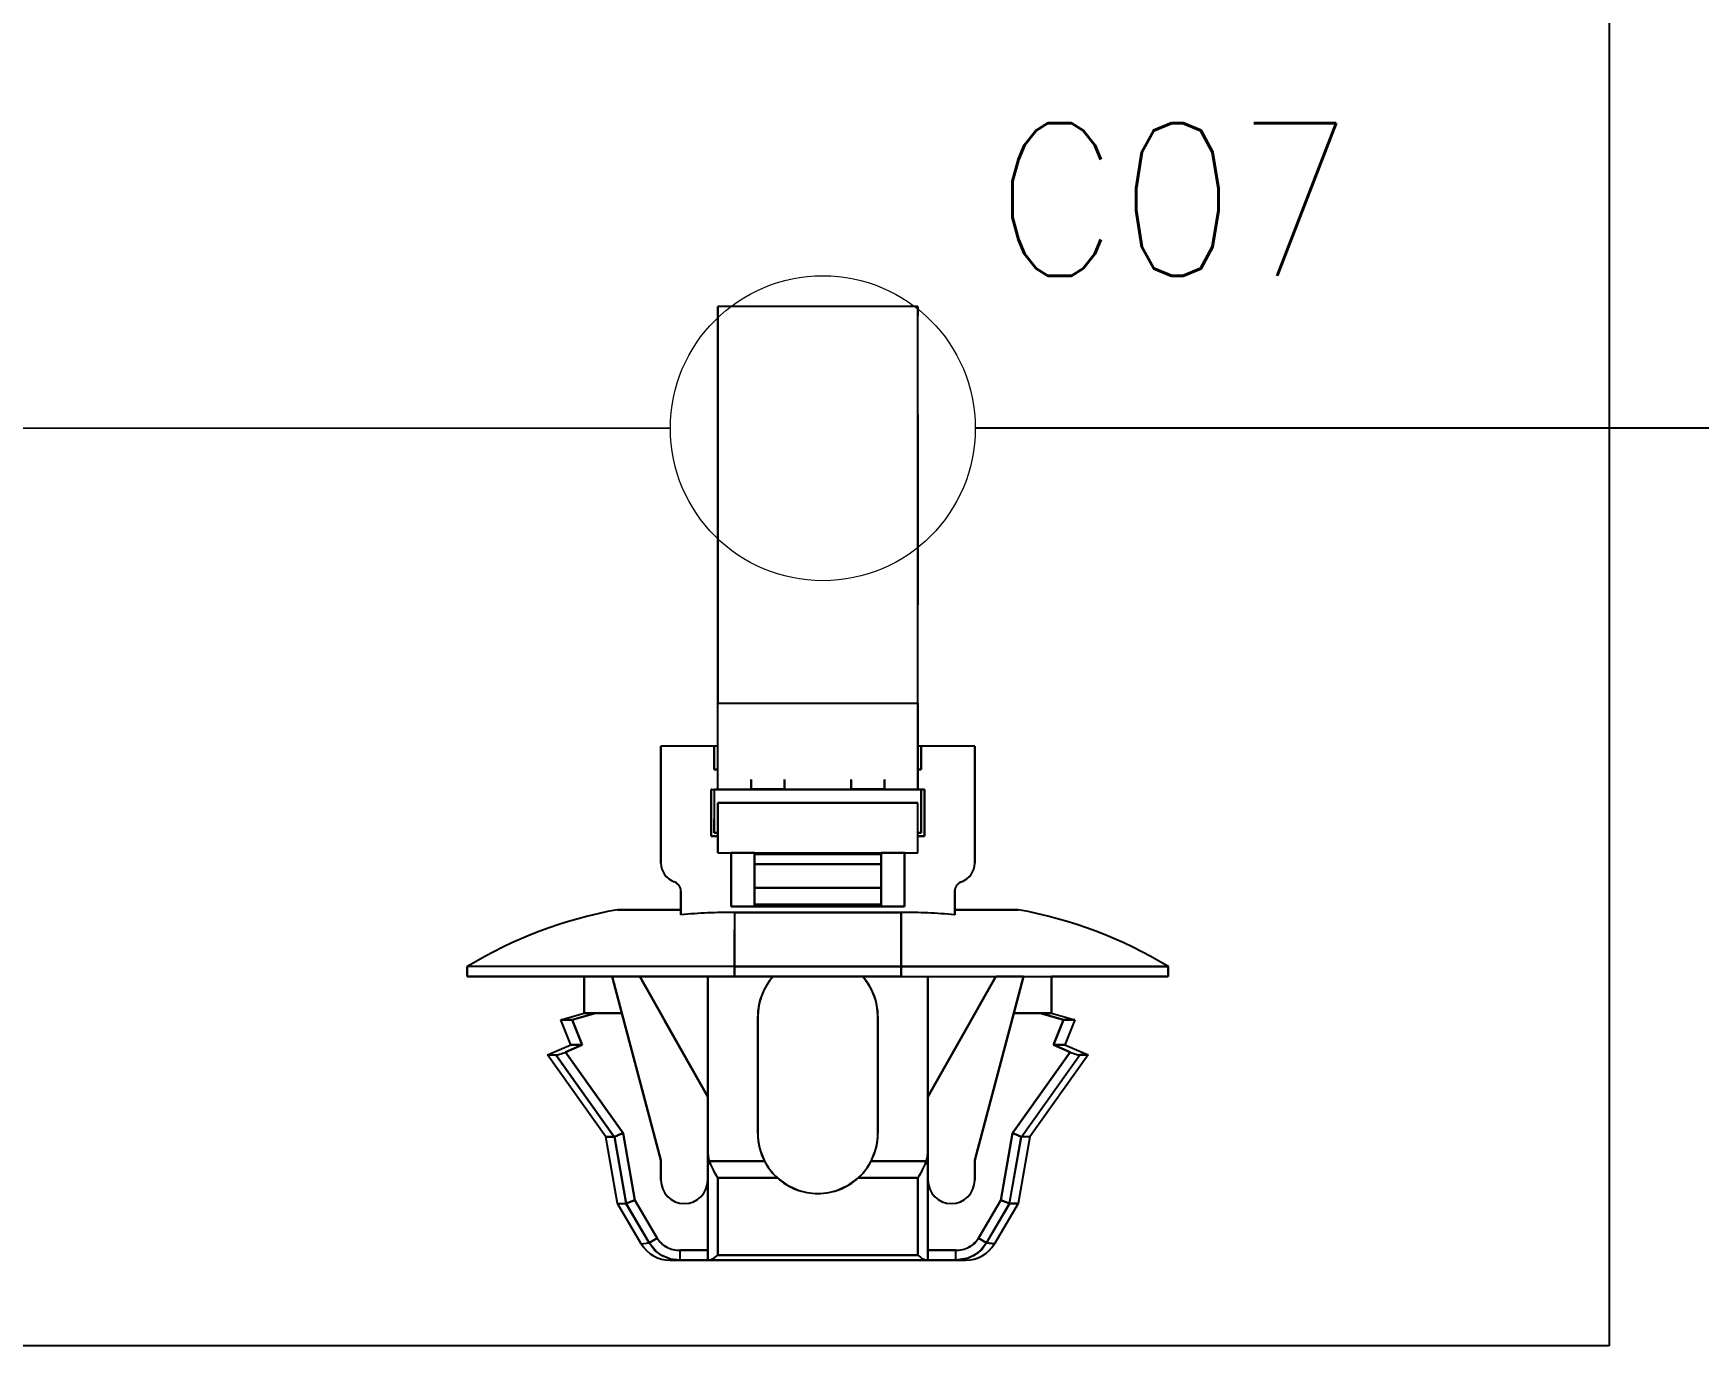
# Model space of a CAD drawing. Header units: inches. Extents: x 47316 to 59086, y 3141 to 11743.
# Drawn here: x 51593.48 to 51620.79, y 6258.99 to 6280.5 of the extents above; entities that cross this region are included whole.
import ezdxf

# ---------------------------------------------------------------- set-up
doc = ezdxf.new("R2010")
doc.units = ezdxf.units.IN
doc.header["$MEASUREMENT"] = 0
doc.styles.get("Standard").update_dxf_attribs({"font": ''})
doc.styles.get('Standard').set_extended_font_data('SimSun')
doc.linetypes.add('_VH_FELT_TAPE', pattern='A,0.4,-0.7,["FELT",Standard,S=0.3,R=0,X=-0.5,Y=-0.15],-0.7', length=1.8)
doc.linetypes.add('_VH_OTCON', pattern='A,0.0001,[7,VeSys.shx,S=0.1,R=0,X=0,Y=0],-0.4,[7,VeSys.shx,S=0.1,R=0,X=0,Y=0],-0.4,["X",Standard,S=1,R=0,X=-0.5,Y=-0.5],-0.0001,[7,VeSys.shx,S=0.1,R=0,X=0,Y=0],-0.4', length=1.2002)

msp = doc.modelspace()

# ---------------------------------------------------------------- linework, layer by layer
at = {"color": 1}
for p, q in [((51619.323, 6303.228), (51619.323, 6258.989)), ((51619.323, 6258.989), (51497.287, 6258.989))]:
    msp.add_line(p, q, dxfattribs=at)
at = {"color": 7, "ltscale": 0.378897}
msp.add_line((51604.705, 6276.023), (51604.705, 6269.523), dxfattribs=at)
at = {"color": 7, "ltscale": 0.15}
for p, q in [((51607.989, 6276.023), (51604.705, 6276.023)), ((51604.705, 6269.523), (51607.989, 6269.523)), ((51604.705, 6269.523), (51607.989, 6269.523)), ((51607.989, 6267.887), (51604.705, 6267.887)), ((51604.705, 6267.887), (51607.989, 6267.887)), ((51604.705, 6267.066), (51607.989, 6267.066)), ((51604.705, 6267.066), (51607.989, 6267.066)), ((51607.989, 6260.471), (51604.705, 6260.471)), ((51604.705, 6260.471), (51607.989, 6260.471))]:
    msp.add_line(p, q, dxfattribs=at)
at = {"color": 7, "ltscale": 0.215019}
msp.add_line((51604.705, 6271.556), (51604.705, 6276.023), dxfattribs=at)
at = {"color": 7, "ltscale": 0.315749}
msp.add_line((51604.705, 6276.023), (51604.705, 6270.085), dxfattribs=at)
at = {"color": 7, "ltscale": 0.378905}
msp.add_line((51604.705, 6269.523), (51604.705, 6276.023), dxfattribs=at)
at = {"color": 7, "ltscale": 0.315758}
msp.add_line((51604.705, 6276.023), (51604.705, 6270.085), dxfattribs=at)
at = {"color": 7, "ltscale": 0.378893}
msp.add_line((51607.989, 6269.523), (51607.989, 6276.023), dxfattribs=at)
at = {"color": 7, "ltscale": 0.0272}
msp.add_line((51607.989, 6275.876), (51607.989, 6276.023), dxfattribs=at)
at = {"color": 7, "ltscale": 0.37888}
msp.add_line((51607.989, 6269.523), (51607.989, 6276.023), dxfattribs=at)
at = {"color": 7, "ltscale": 0.027199}
msp.add_line((51607.989, 6276.023), (51607.989, 6275.876), dxfattribs=at)
at = {"color": 7, "ltscale": 0.179182}
msp.add_line((51604.705, 6271.779), (51604.705, 6275.702), dxfattribs=at)
at = {"color": 7, "ltscale": 0.142589}
msp.add_line((51607.989, 6274.257), (51607.989, 6271.135), dxfattribs=at)
at = {"color": 7, "ltscale": 0.142593}
msp.add_line((51607.989, 6271.134), (51607.989, 6274.256), dxfattribs=at)
at = {"color": 0, "linetype": '_VH_FELT_TAPE', "ltscale": 5}
msp.add_line((51603.929, 6274.028), (51507.044, 6273.996), dxfattribs=at)
at = {"color": 0, "linetype": '_VH_OTCON', "ltscale": 5}
msp.add_line((51673.929, 6274.029), (51608.929, 6274.029), dxfattribs=at)
at = {"color": 7, "ltscale": 0.026669}
for p, q in [((51604.705, 6271.779), (51604.705, 6271.195)), ((51604.705, 6271.195), (51604.705, 6271.779)), ((51604.705, 6271.556), (51604.705, 6270.973))]:
    msp.add_line(p, q, dxfattribs=at)
at = {"color": 7, "ltscale": 0.108633}
msp.add_line((51604.705, 6268.817), (51604.705, 6271.195), dxfattribs=at)
at = {"color": 7, "ltscale": 0.076392}
msp.add_line((51604.705, 6269.523), (51604.705, 6271.195), dxfattribs=at)
at = {"color": 7, "ltscale": 0.098454}
msp.add_line((51604.705, 6268.817), (51604.705, 6270.973), dxfattribs=at)
at = {"color": 7, "ltscale": 0.057913}
msp.add_line((51604.705, 6268.817), (51604.705, 6270.085), dxfattribs=at)
at = {"color": 7, "ltscale": 0.0644}
for p, q in [((51604.705, 6268.114), (51604.705, 6269.523)), ((51604.705, 6268.114), (51604.705, 6269.523)), ((51607.989, 6269.523), (51607.989, 6268.114)), ((51607.989, 6268.114), (51607.989, 6269.523))]:
    msp.add_line(p, q, dxfattribs=at)
at = {"color": 7, "ltscale": 0.025}
for p, q in [((51603.775, 6268.27), (51603.775, 6268.817)), ((51605.8, 6268.114), (51605.252, 6268.114)), ((51605.8, 6268.114), (51605.252, 6268.114)), ((51605.8, 6268.106), (51605.252, 6268.106)), ((51607.441, 6268.114), (51606.894, 6268.114)), ((51607.441, 6268.114), (51606.894, 6268.114))]:
    msp.add_line(p, q, dxfattribs=at)
at = {"color": 7, "ltscale": 0.039999}
for p, q in [((51604.65, 6268.817), (51603.775, 6268.817)), ((51604.65, 6268.817), (51603.775, 6268.817)), ((51608.919, 6268.817), (51608.043, 6268.817)), ((51608.919, 6268.817), (51608.043, 6268.817))]:
    msp.add_line(p, q, dxfattribs=at)
at = {"color": 7, "ltscale": 0.022501}
for p, q in [((51603.775, 6268.817), (51603.775, 6268.325)), ((51603.775, 6268.817), (51603.775, 6268.325)), ((51608.919, 6268.817), (51608.919, 6268.325)), ((51608.919, 6268.325), (51608.919, 6268.817))]:
    msp.add_line(p, q, dxfattribs=at)
at = {"color": 7, "ltscale": 0.0175}
for p, q in [((51604.65, 6268.817), (51604.65, 6268.434)), ((51604.65, 6268.817), (51604.65, 6268.434)), ((51604.65, 6268.434), (51604.65, 6268.817)), ((51608.043, 6268.817), (51608.043, 6268.434)), ((51608.043, 6268.434), (51608.043, 6268.817))]:
    msp.add_line(p, q, dxfattribs=at)
at = {"color": 7, "ltscale": 0.002499}
for p, q in [((51604.705, 6268.817), (51604.65, 6268.817)), ((51608.043, 6268.817), (51607.989, 6268.817)), ((51604.65, 6268.434), (51604.705, 6268.434)), ((51604.705, 6268.434), (51604.65, 6268.434)), ((51607.989, 6268.434), (51608.043, 6268.434)), ((51608.043, 6268.434), (51607.989, 6268.434)), ((51604.596, 6268.106), (51604.65, 6268.106)), ((51604.596, 6268.106), (51604.65, 6268.106)), ((51608.098, 6268.106), (51608.043, 6268.106)), ((51608.043, 6268.106), (51608.098, 6268.106)), ((51608.043, 6268.106), (51608.098, 6268.106)), ((51604.65, 6267.394), (51604.705, 6267.394)), ((51604.705, 6267.394), (51604.65, 6267.394)), ((51604.65, 6267.394), (51604.705, 6267.394)), ((51607.989, 6267.394), (51608.043, 6267.394)), ((51608.043, 6267.394), (51607.989, 6267.394)), ((51607.989, 6267.394), (51608.043, 6267.394))]:
    msp.add_line(p, q, dxfattribs=at)
at = {"color": 7, "ltscale": 2.6e-05}
for p, q in [((51604.65, 6268.817), (51604.65, 6268.817)), ((51608.043, 6268.817), (51608.043, 6268.817))]:
    msp.add_line(p, q, dxfattribs=at)
at = {"color": 7, "ltscale": 0.064999}
for p, q in [((51603.775, 6268.325), (51603.775, 6266.902)), ((51603.775, 6268.325), (51603.775, 6266.902)), ((51608.919, 6268.325), (51608.919, 6266.902)), ((51608.919, 6266.902), (51608.919, 6268.325))]:
    msp.add_line(p, q, dxfattribs=at)
at = {"color": 7, "ltscale": 0.0625}
msp.add_line((51603.775, 6266.902), (51603.775, 6268.27), dxfattribs=at)
at = {"color": 7, "ltscale": 0.0075}
for p, q in [((51605.252, 6268.106), (51605.252, 6268.27)), ((51605.252, 6268.27), (51605.252, 6268.106)), ((51605.8, 6268.27), (51605.8, 6268.106)), ((51605.8, 6268.106), (51605.8, 6268.27)), ((51606.894, 6268.106), (51606.894, 6268.27)), ((51606.894, 6268.27), (51606.894, 6268.106)), ((51607.441, 6268.27), (51607.441, 6268.106)), ((51607.441, 6268.106), (51607.441, 6268.27)), ((51600.6, 6265.205), (51600.6, 6265.041)), ((51600.6, 6265.041), (51600.6, 6265.205)), ((51604.979, 6265.205), (51604.979, 6265.041)), ((51604.979, 6265.041), (51604.979, 6265.205)), ((51607.715, 6265.041), (51607.715, 6265.205)), ((51607.715, 6265.205), (51607.715, 6265.041)), ((51612.093, 6265.205), (51612.093, 6265.041)), ((51612.093, 6265.041), (51612.093, 6265.205)), ((51604.082, 6260.553), (51604.082, 6260.389)), ((51604.082, 6260.553), (51604.082, 6260.389)), ((51604.541, 6260.389), (51604.541, 6260.553)), ((51608.611, 6260.389), (51608.611, 6260.553)), ((51608.611, 6260.389), (51608.611, 6260.553))]:
    msp.add_line(p, q, dxfattribs=at)
at = {"color": 7, "ltscale": 0.000629}
msp.add_line((51604.609, 6268.106), (51604.596, 6268.106), dxfattribs=at)
at = {"color": 7, "ltscale": 0.035001}
for p, q in [((51604.596, 6268.106), (51604.596, 6267.34)), ((51604.596, 6267.34), (51604.596, 6268.106)), ((51608.098, 6267.34), (51608.098, 6268.106)), ((51608.098, 6267.34), (51608.098, 6268.106)), ((51608.098, 6268.106), (51608.098, 6267.34)), ((51604.979, 6265.041), (51604.979, 6265.807)), ((51604.979, 6265.041), (51604.979, 6265.807))]:
    msp.add_line(p, q, dxfattribs=at)
at = {"color": 7, "ltscale": 0.154999}
for p, q in [((51604.65, 6268.106), (51608.043, 6268.106)), ((51608.043, 6268.106), (51604.65, 6268.106))]:
    msp.add_line(p, q, dxfattribs=at)
at = {"color": 7, "ltscale": 0.032501}
for p, q in [((51604.65, 6268.106), (51604.65, 6267.394)), ((51604.65, 6268.106), (51604.65, 6267.394)), ((51608.043, 6268.106), (51608.043, 6267.394)), ((51608.043, 6267.394), (51608.043, 6268.106))]:
    msp.add_line(p, q, dxfattribs=at)
at = {"color": 7, "ltscale": 0.021939}
msp.add_line((51604.65, 6268.106), (51604.65, 6267.625), dxfattribs=at)
at = {"color": 7, "ltscale": 0.000322}
msp.add_line((51605.8, 6268.106), (51605.8, 6268.113), dxfattribs=at)
at = {"color": 7, "ltscale": 0.023056}
msp.add_line((51607.399, 6268.106), (51606.894, 6268.106), dxfattribs=at)
at = {"color": 7, "ltscale": 0.000368}
msp.add_line((51607.441, 6268.114), (51607.441, 6268.106), dxfattribs=at)
at = {"color": 7, "ltscale": 0.0375}
for p, q in [((51604.705, 6267.887), (51604.705, 6267.066)), ((51604.705, 6267.066), (51604.705, 6267.887)), ((51607.989, 6267.066), (51607.989, 6267.887)), ((51607.989, 6267.066), (51607.989, 6267.887))]:
    msp.add_line(p, q, dxfattribs=at)
at = {"color": 7, "ltscale": 0.010562}
msp.add_line((51604.65, 6267.394), (51604.65, 6267.625), dxfattribs=at)
at = {"color": 7, "ltscale": 0.002502}
msp.add_line((51604.705, 6267.34), (51604.705, 6267.394), dxfattribs=at)
at = {"color": 7, "ltscale": 0.004999}
for p, q in [((51604.596, 6267.34), (51604.705, 6267.34)), ((51604.705, 6267.34), (51604.596, 6267.34)), ((51607.989, 6267.34), (51608.098, 6267.34)), ((51608.098, 6267.34), (51607.989, 6267.34))]:
    msp.add_line(p, q, dxfattribs=at)
at = {"color": 7, "ltscale": 0.040002}
for p, q in [((51604.924, 6267.066), (51604.924, 6266.19)), ((51604.924, 6266.19), (51604.924, 6267.066)), ((51607.77, 6266.19), (51607.77, 6267.066)), ((51607.77, 6266.19), (51607.77, 6267.066)), ((51607.77, 6267.066), (51607.77, 6266.19))]:
    msp.add_line(p, q, dxfattribs=at)
at = {"color": 7, "ltscale": 0.017502}
for p, q in [((51605.307, 6267.066), (51604.924, 6267.066)), ((51607.77, 6267.066), (51607.387, 6267.066))]:
    msp.add_line(p, q, dxfattribs=at)
at = {"color": 7, "ltscale": 0.00087}
for p, q in [((51605.307, 6267.047), (51605.307, 6267.066)), ((51605.307, 6267.066), (51605.307, 6267.047)), ((51607.387, 6267.047), (51607.387, 6267.066)), ((51607.387, 6267.066), (51607.387, 6267.047))]:
    msp.add_line(p, q, dxfattribs=at)
at = {"color": 7, "ltscale": 0.023952}
msp.add_line((51605.307, 6266.542), (51605.307, 6267.066), dxfattribs=at)
at = {"color": 7, "ltscale": 0.007443}
for p, q in [((51605.307, 6266.884), (51605.307, 6267.047)), ((51605.307, 6267.047), (51605.307, 6266.884)), ((51607.387, 6266.884), (51607.387, 6267.047)), ((51607.387, 6267.047), (51607.387, 6266.884))]:
    msp.add_line(p, q, dxfattribs=at)
at = {"color": 7, "ltscale": 0.095001}
for p, q in [((51605.307, 6267.047), (51607.387, 6267.047)), ((51607.387, 6267.047), (51605.307, 6267.047)), ((51605.307, 6266.884), (51607.387, 6266.884)), ((51607.387, 6266.884), (51605.307, 6266.884)), ((51607.387, 6266.493), (51605.307, 6266.493)), ((51605.307, 6266.493), (51607.387, 6266.493)), ((51607.387, 6266.222), (51605.307, 6266.222))]:
    msp.add_line(p, q, dxfattribs=at)
at = {"color": 7, "ltscale": 0.017839}
for p, q in [((51605.307, 6266.493), (51605.307, 6266.884)), ((51605.307, 6266.884), (51605.307, 6266.493)), ((51607.387, 6266.493), (51607.387, 6266.884)), ((51607.387, 6266.884), (51607.387, 6266.493))]:
    msp.add_line(p, q, dxfattribs=at)
at = {"color": 7, "ltscale": 0.013786}
msp.add_line((51604.103, 6266.135), (51604.103, 6266.437), dxfattribs=at)
at = {"color": 7, "ltscale": 0.017471}
for p, q in [((51604.103, 6266.055), (51604.103, 6266.437)), ((51608.591, 6266.055), (51608.591, 6266.437))]:
    msp.add_line(p, q, dxfattribs=at)
at = {"color": 7, "ltscale": 0.017476}
for p, q in [((51604.103, 6266.437), (51604.103, 6266.055)), ((51608.591, 6266.437), (51608.591, 6266.055))]:
    msp.add_line(p, q, dxfattribs=at)
at = {"color": 7, "ltscale": 0.014789}
msp.add_line((51605.307, 6266.514), (51605.307, 6266.19), dxfattribs=at)
at = {"color": 7, "ltscale": 0.013841}
for p, q in [((51605.307, 6266.19), (51605.307, 6266.493)), ((51607.387, 6266.493), (51607.387, 6266.19))]:
    msp.add_line(p, q, dxfattribs=at)
at = {"color": 7, "ltscale": 0.012407}
for p, q in [((51605.307, 6266.222), (51605.307, 6266.493)), ((51607.387, 6266.222), (51607.387, 6266.493))]:
    msp.add_line(p, q, dxfattribs=at)
at = {"color": 7, "ltscale": 0.047501}
for p, q in [((51603.063, 6266.135), (51604.103, 6266.135)), ((51604.103, 6266.135), (51603.063, 6266.135)), ((51608.591, 6266.135), (51609.631, 6266.135)), ((51609.631, 6266.135), (51608.591, 6266.135))]:
    msp.add_line(p, q, dxfattribs=at)
at = {"color": 7, "ltscale": 0.00369}
for p, q in [((51604.103, 6266.055), (51604.103, 6266.135)), ((51608.591, 6266.135), (51608.591, 6266.055))]:
    msp.add_line(p, q, dxfattribs=at)
at = {"color": 7, "ltscale": 0.129999}
for p, q in [((51604.924, 6266.19), (51607.77, 6266.19)), ((51607.77, 6266.19), (51604.924, 6266.19))]:
    msp.add_line(p, q, dxfattribs=at)
at = {"color": 7, "ltscale": 0.040567}
for p, q in [((51604.979, 6266.093), (51604.979, 6265.205)), ((51607.715, 6266.093), (51607.715, 6265.205))]:
    msp.add_line(p, q, dxfattribs=at)
at = {"color": 7, "ltscale": 0.125}
for p, q in [((51607.715, 6266.093), (51604.979, 6266.093)), ((51604.979, 6266.093), (51607.715, 6266.093)), ((51607.715, 6265.205), (51604.979, 6265.205)), ((51604.979, 6265.205), (51607.715, 6265.205)), ((51607.715, 6265.041), (51604.979, 6265.041)), ((51604.979, 6265.041), (51607.715, 6265.041))]:
    msp.add_line(p, q, dxfattribs=at)
at = {"color": 7, "ltscale": 0.040569}
for p, q in [((51604.979, 6266.093), (51604.979, 6265.205)), ((51607.715, 6265.205), (51607.715, 6266.093))]:
    msp.add_line(p, q, dxfattribs=at)
at = {"color": 7, "ltscale": 0.001447}
msp.add_line((51607.387, 6266.222), (51607.387, 6266.19), dxfattribs=at)
at = {"color": 7, "ltscale": 0.02751}
msp.add_line((51607.715, 6265.205), (51607.715, 6265.807), dxfattribs=at)
msp.add_line((51607.715, 6265.205), (51607.715, 6265.807), dxfattribs=at)
at = {"color": 7, "ltscale": 0.2}
for p, q in [((51604.979, 6265.205), (51600.6, 6265.205)), ((51604.979, 6265.205), (51600.6, 6265.205)), ((51612.093, 6265.205), (51607.715, 6265.205)), ((51607.715, 6265.205), (51612.093, 6265.205)), ((51604.979, 6265.041), (51600.6, 6265.041)), ((51600.6, 6265.041), (51604.979, 6265.041)), ((51607.715, 6265.041), (51612.093, 6265.041)), ((51607.715, 6265.041), (51612.093, 6265.041))]:
    msp.add_line(p, q, dxfattribs=at)
at = {"color": 7, "ltscale": 0.087396}
for p, q in [((51600.6, 6265.041), (51602.514, 6265.041)), ((51612.093, 6265.041), (51610.18, 6265.041)), ((51612.093, 6265.041), (51610.18, 6265.041))]:
    msp.add_line(p, q, dxfattribs=at)
at = {"color": 7, "ltscale": 0.0875}
for p, q in [((51602.516, 6265.041), (51600.6, 6265.041)), ((51605.362, 6262.469), (51605.362, 6264.384)), ((51605.362, 6264.384), (51605.362, 6262.469)), ((51607.332, 6264.384), (51607.332, 6262.469)), ((51607.332, 6262.469), (51607.332, 6264.384)), ((51607.332, 6262.469), (51607.332, 6264.384))]:
    msp.add_line(p, q, dxfattribs=at)
at = {"color": 7, "ltscale": 0.027499}
for p, q in [((51602.516, 6264.439), (51602.516, 6265.041)), ((51602.516, 6265.041), (51602.516, 6264.439)), ((51610.178, 6264.439), (51610.178, 6265.041)), ((51610.178, 6265.041), (51610.178, 6264.439))]:
    msp.add_line(p, q, dxfattribs=at)
at = {"color": 7, "ltscale": 0.028456}
for p, q in [((51603.134, 6264.439), (51602.973, 6265.041)), ((51602.973, 6265.041), (51603.134, 6264.439)), ((51609.56, 6264.439), (51609.72, 6265.041)), ((51609.72, 6265.041), (51609.56, 6264.439))]:
    msp.add_line(p, q, dxfattribs=at)
at = {"color": 7, "ltscale": 0.020602}
for p, q in [((51602.973, 6265.041), (51603.424, 6265.041)), ((51609.72, 6265.041), (51609.269, 6265.041)), ((51609.72, 6265.041), (51609.269, 6265.041))]:
    msp.add_line(p, q, dxfattribs=at)
at = {"color": 7, "ltscale": 0.020749}
msp.add_line((51603.428, 6265.041), (51602.973, 6265.041), dxfattribs=at)
at = {"color": 7, "ltscale": 0.015289}
msp.add_line((51603.592, 6264.751), (51603.427, 6265.042), dxfattribs=at)
at = {"color": 7, "ltscale": 0.015242}
for p, q in [((51603.428, 6265.041), (51603.592, 6264.751)), ((51609.102, 6264.751), (51609.266, 6265.041))]:
    msp.add_line(p, q, dxfattribs=at)
at = {"color": 7, "ltscale": 0.089999}
for p, q in [((51604.541, 6265.041), (51604.541, 6263.071)), ((51604.541, 6263.071), (51604.541, 6265.041)), ((51608.153, 6263.071), (51608.153, 6265.041)), ((51608.153, 6265.041), (51608.153, 6263.071))]:
    msp.add_line(p, q, dxfattribs=at)
at = {"color": 7, "ltscale": 0.015215}
msp.add_line((51609.266, 6265.041), (51609.102, 6264.751), dxfattribs=at)
at = {"color": 7, "ltscale": 0.02697}
msp.add_line((51603.882, 6264.236), (51603.592, 6264.751), dxfattribs=at)
at = {"color": 7, "ltscale": 0.026985}
for p, q in [((51603.592, 6264.751), (51603.882, 6264.236)), ((51608.811, 6264.236), (51609.102, 6264.751))]:
    msp.add_line(p, q, dxfattribs=at)
at = {"color": 7, "ltscale": 0.02701}
msp.add_line((51609.102, 6264.751), (51608.811, 6264.236), dxfattribs=at)
at = {"color": 7, "ltscale": 0.018183}
msp.add_line((51602.133, 6264.329), (51602.516, 6264.439), dxfattribs=at)
at = {"color": 7, "ltscale": 0.018199}
for p, q in [((51602.701, 6264.439), (51602.317, 6264.329)), ((51602.317, 6264.329), (51602.701, 6264.439)), ((51609.993, 6264.439), (51610.376, 6264.329)), ((51610.376, 6264.329), (51609.993, 6264.439))]:
    msp.add_line(p, q, dxfattribs=at)
at = {"color": 7, "ltscale": 0.000342}
for p, q in [((51602.523, 6264.439), (51602.516, 6264.439)), ((51610.178, 6264.439), (51610.17, 6264.439))]:
    msp.add_line(p, q, dxfattribs=at)
at = {"color": 7, "ltscale": 0.006641}
msp.add_line((51602.516, 6264.439), (51602.661, 6264.439), dxfattribs=at)
at = {"color": 7, "ltscale": 0.002142}
msp.add_line((51602.563, 6264.439), (51602.516, 6264.439), dxfattribs=at)
at = {"color": 7, "ltscale": 0.00033}
for p, q in [((51602.516, 6264.439), (51602.523, 6264.439)), ((51610.171, 6264.439), (51610.178, 6264.439)), ((51610.396, 6263.919), (51610.389, 6263.919))]:
    msp.add_line(p, q, dxfattribs=at)
at = {"color": 7, "ltscale": 0.002136}
msp.add_line((51602.516, 6264.439), (51602.563, 6264.439), dxfattribs=at)
at = {"color": 7, "ltscale": 0.001825}
msp.add_line((51602.523, 6264.439), (51602.563, 6264.439), dxfattribs=at)
at = {"color": 7, "ltscale": 0.003674}
for p, q in [((51602.604, 6264.439), (51602.523, 6264.439)), ((51610.17, 6264.439), (51610.09, 6264.439))]:
    msp.add_line(p, q, dxfattribs=at)
at = {"color": 7, "ltscale": 0.006299}
msp.add_line((51602.701, 6264.439), (51602.563, 6264.439), dxfattribs=at)
at = {"color": 7, "ltscale": 0.006305}
msp.add_line((51602.563, 6264.439), (51602.701, 6264.439), dxfattribs=at)
at = {"color": 7, "ltscale": 0.00329}
msp.add_line((51602.676, 6264.439), (51602.604, 6264.439), dxfattribs=at)
at = {"color": 7, "ltscale": 0.019785}
for p, q in [((51603.134, 6264.439), (51602.701, 6264.439)), ((51602.701, 6264.439), (51603.134, 6264.439)), ((51609.56, 6264.439), (51609.993, 6264.439)), ((51609.993, 6264.439), (51609.56, 6264.439))]:
    msp.add_line(p, q, dxfattribs=at)
at = {"color": 7, "ltscale": 0.11383}
for p, q in [((51603.775, 6262.031), (51603.134, 6264.439)), ((51603.134, 6264.439), (51603.775, 6262.031)), ((51608.919, 6262.031), (51609.56, 6264.439)), ((51609.56, 6264.439), (51608.919, 6262.031))]:
    msp.add_line(p, q, dxfattribs=at)
at = {"color": 7, "ltscale": 0.008441}
for p, q in [((51610.178, 6264.439), (51609.993, 6264.439)), ((51609.993, 6264.439), (51610.178, 6264.439)), ((51610.397, 6263.919), (51610.212, 6263.919))]:
    msp.add_line(p, q, dxfattribs=at)
at = {"color": 7, "ltscale": 0.008432}
msp.add_line((51609.993, 6264.439), (51610.178, 6264.439), dxfattribs=at)
at = {"color": 7, "ltscale": 0.00434}
msp.add_line((51610.09, 6264.439), (51609.995, 6264.439), dxfattribs=at)
at = {"color": 7, "ltscale": 0.002209}
msp.add_line((51610.122, 6264.439), (51610.171, 6264.439), dxfattribs=at)
at = {"color": 7, "ltscale": 0.000286}
for p, q in [((51610.176, 6264.437), (51610.17, 6264.439)), ((51610.17, 6264.439), (51610.176, 6264.437))]:
    msp.add_line(p, q, dxfattribs=at)
at = {"color": 7, "ltscale": 0.018174}
msp.add_line((51610.178, 6264.439), (51610.56, 6264.329), dxfattribs=at)
at = {"color": 7, "ltscale": 0.008429}
for p, q in [((51602.317, 6264.329), (51602.133, 6264.329)), ((51610.212, 6263.919), (51610.396, 6263.919))]:
    msp.add_line(p, q, dxfattribs=at)
at = {"color": 7, "ltscale": 0.020195}
for p, q in [((51602.297, 6263.919), (51602.133, 6264.329)), ((51602.317, 6264.329), (51602.482, 6263.919)), ((51602.482, 6263.919), (51602.317, 6264.329)), ((51610.376, 6264.329), (51610.212, 6263.919)), ((51610.212, 6263.919), (51610.376, 6264.329)), ((51610.561, 6264.329), (51610.396, 6263.919))]:
    msp.add_line(p, q, dxfattribs=at)
at = {"color": 7, "ltscale": 0.008438}
msp.add_line((51602.133, 6264.329), (51602.318, 6264.329), dxfattribs=at)
at = {"color": 7, "ltscale": 0.002185}
msp.add_line((51602.224, 6264.329), (51602.176, 6264.329), dxfattribs=at)
at = {"color": 7, "ltscale": 0.065039}
msp.add_line((51604.541, 6263.071), (51603.841, 6264.31), dxfattribs=at)
at = {"color": 7, "ltscale": 0.06116}
msp.add_line((51604.541, 6263.071), (51603.882, 6264.236), dxfattribs=at)
at = {"color": 7, "ltscale": 0.061156}
for p, q in [((51603.882, 6264.236), (51604.541, 6263.071)), ((51608.153, 6263.071), (51608.811, 6264.236))]:
    msp.add_line(p, q, dxfattribs=at)
at = {"color": 7, "ltscale": 0.040697}
msp.add_line((51604.541, 6263.274), (51604.541, 6264.165), dxfattribs=at)
at = {"color": 7, "ltscale": 0.040701}
msp.add_line((51604.541, 6264.165), (51604.541, 6263.274), dxfattribs=at)
at = {"color": 7, "ltscale": 0.064963}
msp.add_line((51608.852, 6264.309), (51608.153, 6263.071), dxfattribs=at)
at = {"color": 7, "ltscale": 0.061161}
msp.add_line((51608.811, 6264.236), (51608.153, 6263.071), dxfattribs=at)
at = {"color": 7, "ltscale": 0.004681}
for p, q in [((51610.479, 6264.329), (51610.376, 6264.329)), ((51610.376, 6264.329), (51610.479, 6264.329))]:
    msp.add_line(p, q, dxfattribs=at)
at = {"color": 7, "ltscale": 0.002823}
msp.add_line((51610.54, 6264.329), (51610.479, 6264.329), dxfattribs=at)
at = {"color": 7, "ltscale": 0.00282}
for p, q in [((51610.479, 6264.329), (51610.54, 6264.329)), ((51602.317, 6263.919), (51602.379, 6263.919))]:
    msp.add_line(p, q, dxfattribs=at)
at = {"color": 7, "ltscale": 0.000925}
msp.add_line((51610.561, 6264.329), (51610.54, 6264.329), dxfattribs=at)
at = {"color": 7, "ltscale": 0.000912}
for p, q in [((51610.54, 6264.329), (51610.56, 6264.329)), ((51602.297, 6263.919), (51602.317, 6263.919))]:
    msp.add_line(p, q, dxfattribs=at)
at = {"color": 7, "ltscale": 0.019}
msp.add_line((51601.914, 6263.755), (51602.297, 6263.919), dxfattribs=at)
at = {"color": 7, "ltscale": 0.013619}
for p, q in [((51602.482, 6263.919), (51602.208, 6263.802)), ((51602.208, 6263.802), (51602.482, 6263.919)), ((51610.212, 6263.919), (51610.486, 6263.802)), ((51610.486, 6263.802), (51610.212, 6263.919))]:
    msp.add_line(p, q, dxfattribs=at)
at = {"color": 7, "ltscale": 0.0009}
msp.add_line((51602.316, 6263.919), (51602.297, 6263.919), dxfattribs=at)
at = {"color": 7, "ltscale": 0.002856}
msp.add_line((51602.304, 6263.919), (51602.367, 6263.919), dxfattribs=at)
at = {"color": 7, "ltscale": 0.002869}
msp.add_line((51602.367, 6263.919), (51602.304, 6263.919), dxfattribs=at)
at = {"color": 7, "ltscale": 0.002832}
msp.add_line((51602.378, 6263.919), (51602.316, 6263.919), dxfattribs=at)
at = {"color": 7, "ltscale": 0.004715}
msp.add_line((51602.482, 6263.919), (51602.378, 6263.919), dxfattribs=at)
at = {"color": 7, "ltscale": 0.004687}
msp.add_line((51602.379, 6263.919), (51602.482, 6263.919), dxfattribs=at)
at = {"color": 7, "ltscale": 0.004291}
msp.add_line((51610.306, 6263.919), (51610.212, 6263.919), dxfattribs=at)
at = {"color": 7, "ltscale": 0.003809}
msp.add_line((51610.389, 6263.919), (51610.306, 6263.919), dxfattribs=at)
at = {"color": 7, "ltscale": 0.001593}
msp.add_line((51610.355, 6263.919), (51610.39, 6263.919), dxfattribs=at)
at = {"color": 7, "ltscale": 0.000327}
msp.add_line((51610.39, 6263.919), (51610.397, 6263.919), dxfattribs=at)
at = {"color": 7, "ltscale": 0.019025}
msp.add_line((51610.397, 6263.919), (51610.78, 6263.755), dxfattribs=at)
at = {"color": 7, "ltscale": 4.3e-05}
msp.add_line((51601.914, 6263.755), (51601.915, 6263.755), dxfattribs=at)
at = {"color": 7, "ltscale": 0.075271}
for p, q in [((51602.872, 6262.414), (51601.914, 6263.755)), ((51602.049, 6263.755), (51603.007, 6262.414)), ((51603.007, 6262.414), (51602.049, 6263.755)), ((51609.687, 6262.414), (51610.645, 6263.755)), ((51610.78, 6263.755), (51609.822, 6262.414))]:
    msp.add_line(p, q, dxfattribs=at)
at = {"color": 7, "ltscale": 4.9e-05}
msp.add_line((51601.914, 6263.755), (51601.915, 6263.755), dxfattribs=at)
at = {"color": 7, "ltscale": 0.000903}
msp.add_line((51601.915, 6263.755), (51601.935, 6263.755), dxfattribs=at)
at = {"color": 7, "ltscale": 0.000916}
msp.add_line((51601.915, 6263.755), (51601.935, 6263.755), dxfattribs=at)
at = {"color": 7, "ltscale": 0.005222}
msp.add_line((51601.935, 6263.755), (51602.049, 6263.755), dxfattribs=at)
at = {"color": 7, "ltscale": 0.005249}
msp.add_line((51601.935, 6263.755), (51602.05, 6263.755), dxfattribs=at)
at = {"color": 7, "ltscale": 0.074459}
for p, q in [((51602.208, 6263.802), (51603.155, 6262.475)), ((51603.155, 6262.475), (51602.208, 6263.802)), ((51610.486, 6263.802), (51609.538, 6262.475)), ((51609.538, 6262.475), (51610.486, 6263.802))]:
    msp.add_line(p, q, dxfattribs=at)
at = {"color": 7, "ltscale": 0.075264}
msp.add_line((51609.687, 6262.414), (51610.644, 6263.755), dxfattribs=at)
at = {"color": 7, "ltscale": 0.006177}
msp.add_line((51610.644, 6263.755), (51610.78, 6263.755), dxfattribs=at)
at = {"color": 7, "ltscale": 0.006165}
for p, q in [((51610.78, 6263.755), (51610.645, 6263.755)), ((51609.822, 6262.414), (51609.687, 6262.414)), ((51609.822, 6262.414), (51609.687, 6262.414))]:
    msp.add_line(p, q, dxfattribs=at)
at = {"color": 7, "ltscale": 0.039936}
for p, q in [((51604.541, 6263.071), (51604.541, 6262.196)), ((51604.541, 6262.196), (51604.541, 6263.071)), ((51608.153, 6262.196), (51608.153, 6263.071)), ((51608.153, 6263.071), (51608.153, 6262.196))]:
    msp.add_line(p, q, dxfattribs=at)
at = {"color": 7, "ltscale": 0.048712}
msp.add_line((51604.541, 6262.004), (51604.541, 6263.071), dxfattribs=at)
at = {"color": 7, "ltscale": 0.004321}
for p, q in [((51603.068, 6262.439), (51603.155, 6262.475)), ((51603.155, 6262.475), (51603.068, 6262.439)), ((51609.538, 6262.475), (51609.626, 6262.439)), ((51609.626, 6262.439), (51609.538, 6262.475))]:
    msp.add_line(p, q, dxfattribs=at)
at = {"color": 7, "ltscale": 0.051095}
for p, q in [((51603.155, 6262.475), (51603.348, 6261.373)), ((51603.348, 6261.373), (51603.155, 6262.475)), ((51609.538, 6262.475), (51609.346, 6261.373)), ((51609.346, 6261.373), (51609.538, 6262.475))]:
    msp.add_line(p, q, dxfattribs=at)
at = {"color": 7, "ltscale": 0.006168}
for p, q in [((51603.007, 6262.414), (51602.872, 6262.414)), ((51602.872, 6262.414), (51603.007, 6262.414))]:
    msp.add_line(p, q, dxfattribs=at)
at = {"color": 7, "ltscale": 0.05076}
for p, q in [((51603.063, 6261.319), (51602.872, 6262.414)), ((51609.822, 6262.414), (51609.63, 6261.319))]:
    msp.add_line(p, q, dxfattribs=at)
at = {"color": 7, "ltscale": 0.002621}
for p, q in [((51603.011, 6262.415), (51603.064, 6262.437)), ((51603.064, 6262.437), (51603.011, 6262.415)), ((51609.63, 6262.437), (51609.683, 6262.415)), ((51609.683, 6262.415), (51609.63, 6262.437))]:
    msp.add_line(p, q, dxfattribs=at)
at = {"color": 7, "ltscale": 0.050773}
for p, q in [((51603.011, 6262.415), (51603.202, 6261.32)), ((51603.202, 6261.32), (51603.011, 6262.415)), ((51609.491, 6261.32), (51609.683, 6262.415))]:
    msp.add_line(p, q, dxfattribs=at)
at = {"color": 7, "ltscale": 0.000205}
for p, q in [((51603.064, 6262.437), (51603.068, 6262.439)), ((51603.068, 6262.439), (51603.064, 6262.437)), ((51609.626, 6262.439), (51609.63, 6262.437)), ((51609.63, 6262.437), (51609.626, 6262.439))]:
    msp.add_line(p, q, dxfattribs=at)
at = {"color": 7, "ltscale": 0.082565}
for p, q in [((51604.541, 6260.389), (51604.541, 6262.196)), ((51604.541, 6262.196), (51604.541, 6260.389)), ((51608.153, 6262.196), (51608.153, 6260.389)), ((51608.153, 6260.389), (51608.153, 6262.196))]:
    msp.add_line(p, q, dxfattribs=at)
at = {"color": 7, "ltscale": 0.050769}
msp.add_line((51609.491, 6261.32), (51609.686, 6262.414), dxfattribs=at)
at = {"color": 7, "ltscale": 0.014999}
for p, q in [((51603.775, 6261.702), (51603.775, 6262.031)), ((51603.775, 6262.031), (51603.775, 6261.702)), ((51608.919, 6261.702), (51608.919, 6262.031)), ((51608.919, 6261.702), (51608.919, 6262.031)), ((51608.919, 6262.031), (51608.919, 6261.702))]:
    msp.add_line(p, q, dxfattribs=at)
at = {"color": 7, "ltscale": 0.008279}
msp.add_line((51604.541, 6261.823), (51604.541, 6262.004), dxfattribs=at)
at = {"color": 7, "ltscale": 0.041339}
for p, q in [((51604.569, 6262.013), (51605.474, 6262.013)), ((51605.474, 6262.013), (51604.569, 6262.013)), ((51607.22, 6262.013), (51608.125, 6262.013)), ((51608.125, 6262.013), (51607.22, 6262.013))]:
    msp.add_line(p, q, dxfattribs=at)
at = {"color": 7, "ltscale": 0.002634}
for p, q in [((51604.569, 6262.013), (51604.589, 6261.959)), ((51608.105, 6261.959), (51608.125, 6262.013))]:
    msp.add_line(p, q, dxfattribs=at)
at = {"color": 7, "ltscale": 0.002635}
for p, q in [((51604.589, 6261.959), (51604.569, 6262.013)), ((51608.125, 6262.013), (51608.105, 6261.959))]:
    msp.add_line(p, q, dxfattribs=at)
at = {"color": 7, "ltscale": 0.005516}
msp.add_line((51604.541, 6261.702), (51604.541, 6261.823), dxfattribs=at)
at = {"color": 7, "ltscale": 0.052501}
msp.add_line((51604.541, 6260.553), (51604.541, 6261.702), dxfattribs=at)
at = {"color": 7, "ltscale": 0.044711}
for p, q in [((51605.684, 6261.74), (51604.705, 6261.74)), ((51604.705, 6261.74), (51605.684, 6261.74)), ((51607.989, 6261.74), (51607.01, 6261.74)), ((51607.01, 6261.74), (51607.989, 6261.74))]:
    msp.add_line(p, q, dxfattribs=at)
at = {"color": 7, "ltscale": 0.057954}
for p, q in [((51604.705, 6261.74), (51604.705, 6260.471)), ((51604.705, 6260.471), (51604.705, 6261.74)), ((51607.989, 6260.471), (51607.989, 6261.74)), ((51607.989, 6261.74), (51607.989, 6260.471))]:
    msp.add_line(p, q, dxfattribs=at)
at = {"color": 7, "ltscale": 0.001863}
msp.add_line((51605.655, 6261.767), (51605.685, 6261.739), dxfattribs=at)
at = {"color": 7, "ltscale": 0.000505}
msp.add_line((51605.684, 6261.74), (51605.676, 6261.748), dxfattribs=at)
at = {"color": 7, "ltscale": 0.000598}
msp.add_line((51607.01, 6261.74), (51607.019, 6261.749), dxfattribs=at)
at = {"color": 7, "ltscale": 0.004276}
for p, q in [((51603.26, 6261.341), (51603.348, 6261.373)), ((51603.348, 6261.373), (51603.26, 6261.341)), ((51609.433, 6261.341), (51609.346, 6261.373)), ((51609.346, 6261.373), (51609.434, 6261.341))]:
    msp.add_line(p, q, dxfattribs=at)
at = {"color": 7, "ltscale": 0.0329}
for p, q in [((51603.348, 6261.373), (51603.713, 6260.753)), ((51603.713, 6260.753), (51603.348, 6261.373)), ((51609.346, 6261.373), (51608.981, 6260.753)), ((51608.981, 6260.753), (51609.346, 6261.373))]:
    msp.add_line(p, q, dxfattribs=at)
at = {"color": 7, "ltscale": 0.006223}
for p, q in [((51603.063, 6261.319), (51603.2, 6261.319)), ((51603.063, 6261.319), (51603.2, 6261.319)), ((51609.63, 6261.319), (51609.494, 6261.319))]:
    msp.add_line(p, q, dxfattribs=at)
at = {"color": 7, "ltscale": 0.034946}
for p, q in [((51603.451, 6260.66), (51603.063, 6261.319)), ((51609.63, 6261.319), (51609.242, 6260.66))]:
    msp.add_line(p, q, dxfattribs=at)
at = {"color": 7, "ltscale": 0.034208}
for p, q in [((51603.579, 6260.674), (51603.2, 6261.319)), ((51609.114, 6260.674), (51609.494, 6261.319))]:
    msp.add_line(p, q, dxfattribs=at)
at = {"color": 7, "ltscale": 0.000128}
for p, q in [((51603.202, 6261.319), (51603.2, 6261.319)), ((51609.494, 6261.319), (51609.491, 6261.319)), ((51609.491, 6261.319), (51609.494, 6261.319))]:
    msp.add_line(p, q, dxfattribs=at)
at = {"color": 7, "ltscale": 0.002806}
for p, q in [((51603.202, 6261.32), (51603.26, 6261.341)), ((51609.434, 6261.341), (51609.491, 6261.32))]:
    msp.add_line(p, q, dxfattribs=at)
at = {"color": 7, "ltscale": 0.00266}
for p, q in [((51603.257, 6261.34), (51603.202, 6261.32)), ((51609.491, 6261.32), (51609.436, 6261.34))]:
    msp.add_line(p, q, dxfattribs=at)
at = {"color": 7, "ltscale": 0.034163}
for p, q in [((51603.202, 6261.32), (51603.579, 6260.674)), ((51609.114, 6260.674), (51609.491, 6261.32))]:
    msp.add_line(p, q, dxfattribs=at)
at = {"color": 7, "ltscale": 0.006219}
msp.add_line((51609.494, 6261.319), (51609.63, 6261.319), dxfattribs=at)
at = {"color": 7, "ltscale": 0.005864}
msp.add_line((51603.452, 6260.659), (51603.579, 6260.674), dxfattribs=at)
at = {"color": 7, "ltscale": 0.005865}
for p, q in [((51603.452, 6260.659), (51603.579, 6260.674)), ((51609.114, 6260.674), (51609.242, 6260.659))]:
    msp.add_line(p, q, dxfattribs=at)
at = {"color": 7, "ltscale": 0.007092}
for p, q in [((51603.713, 6260.753), (51603.579, 6260.674)), ((51603.579, 6260.674), (51603.713, 6260.753)), ((51609.114, 6260.674), (51608.981, 6260.753)), ((51608.981, 6260.753), (51609.114, 6260.674))]:
    msp.add_line(p, q, dxfattribs=at)
at = {"color": 7, "ltscale": 0.020941}
for p, q in [((51604.082, 6260.553), (51604.541, 6260.553)), ((51604.541, 6260.553), (51604.082, 6260.553)), ((51608.611, 6260.553), (51608.153, 6260.553)), ((51608.153, 6260.553), (51608.611, 6260.553)), ((51604.541, 6260.389), (51604.082, 6260.389)), ((51604.082, 6260.389), (51604.541, 6260.389)), ((51608.611, 6260.389), (51608.153, 6260.389)), ((51608.153, 6260.389), (51608.611, 6260.389))]:
    msp.add_line(p, q, dxfattribs=at)
at = {"color": 7, "ltscale": 0.00587}
msp.add_line((51609.242, 6260.659), (51609.114, 6260.674), dxfattribs=at)
at = {"color": 7, "ltscale": 0.015717}
msp.add_line((51603.924, 6260.389), (51604.268, 6260.389), dxfattribs=at)
at = {"color": 7, "ltscale": 0.015729}
msp.add_line((51604.268, 6260.389), (51603.924, 6260.389), dxfattribs=at)
at = {"color": 7, "ltscale": 0.012512}
for p, q in [((51604.542, 6260.389), (51604.268, 6260.389)), ((51608.426, 6260.389), (51608.152, 6260.389))]:
    msp.add_line(p, q, dxfattribs=at)
at = {"color": 7, "ltscale": 0.000995}
for p, q in [((51604.563, 6260.389), (51604.541, 6260.389)), ((51604.541, 6260.389), (51604.563, 6260.389)), ((51608.153, 6260.389), (51608.131, 6260.389)), ((51608.131, 6260.389), (51608.153, 6260.389))]:
    msp.add_line(p, q, dxfattribs=at)
at = {"color": 7, "ltscale": 0.163214}
msp.add_line((51608.133, 6260.389), (51604.56, 6260.389), dxfattribs=at)
at = {"color": 7, "ltscale": 0.163013}
msp.add_line((51604.563, 6260.389), (51608.131, 6260.389), dxfattribs=at)
at = {"color": 7, "ltscale": 0.000399}
msp.add_line((51608.125, 6260.39), (51608.133, 6260.389), dxfattribs=at)
at = {"color": 7, "ltscale": 0.012915}
msp.add_line((51608.708, 6260.389), (51608.426, 6260.389), dxfattribs=at)
at = {"color": 7, "ltscale": 0.006183}
msp.add_line((51608.747, 6260.389), (51608.611, 6260.389), dxfattribs=at)
at = {"color": 7, "ltscale": 0.007248}
msp.add_line((51608.611, 6260.389), (51608.77, 6260.389), dxfattribs=at)
at = {"color": 7, "ltscale": 0.004422}
msp.add_line((51608.612, 6260.389), (51608.708, 6260.389), dxfattribs=at)
at = {"color": 7, "ltscale": 0.001605}
msp.add_line((51608.726, 6260.389), (51608.761, 6260.389), dxfattribs=at)
at = {"color": 7}
for points in [[(51605.991, 6261.55), (51605.88, 6261.601), (51605.684, 6261.74)], [(51607.01, 6261.74), (51606.814, 6261.601), (51606.702, 6261.55)], [(51604.082, 6260.389), (51603.932, 6260.409), (51603.792, 6260.466), (51603.671, 6260.556), (51603.579, 6260.674)], [(51604.082, 6260.389), (51603.934, 6260.408), (51603.795, 6260.463), (51603.696, 6260.532), (51603.579, 6260.674)], [(51609.114, 6260.674), (51609.022, 6260.555), (51608.901, 6260.465), (51608.761, 6260.409), (51608.611, 6260.389)], [(51609.114, 6260.674), (51609.041, 6260.574), (51608.948, 6260.494), (51608.815, 6260.425), (51608.611, 6260.389)]]:
    msp.add_lwpolyline(points, dxfattribs=at)
at = {"color": 0, "linetype": 'Continuous', "lineweight": 15}
msp.add_circle((51606.429, 6274.029), 2.5, dxfattribs=at)
at = {"color": 7}
for centre, radius, start, end in [((51604.103, 6266.902), 0.328, 179.9994, 250.5293), ((51604.103, 6266.902), 0.328, 180, 250.5288), ((51604.103, 6266.902), 0.328, 179.9994, 250.5294), ((51608.591, 6266.902), 0.328, 289.4712, 0), ((51608.591, 6266.902), 0.328, 289.4707, 0.0006), ((51603.938, 6266.436), 0.166, 57.0425, 70.4553), ((51603.939, 6266.437), 0.164, 0.0195, 70.5097), ((51603.937, 6266.436), 0.166, 0.3156, 70.2132), ((51608.756, 6266.436), 0.166, 109.7868, 179.6844), ((51608.755, 6266.437), 0.164, 109.4907, 179.9809), ((51608.755, 6266.437), 0.165, 109.5431, 137.7308), ((51604.31, 6259.11), 7.135, 100.0643, 121.3266), ((51604.952, 6256.536), 9.556, 92.4655, 95.0982), ((51605.162, 6253.514), 12.585, 92.8258, 94.8248), ((51605.027, 6253.252), 12.841, 90.2174, 92.1704), ((51604.978, 6256.043), 10.05, 89.9939, 92.4892), ((51605.027, 6253.252), 12.841, 90.2174, 92.1704), ((51607.716, 6256.044), 10.049, 87.5107, 90.0063), ((51607.666, 6253.252), 12.841, 87.8296, 89.7826), ((51607.741, 6256.535), 9.557, 84.902, 87.5344), ((51607.532, 6253.514), 12.585, 85.1752, 87.1742), ((51608.384, 6259.11), 7.135, 58.6734, 79.9357), ((51608.384, 6259.11), 7.135, 58.6734, 79.9357), ((51606.361, 6264.378), 1, 138.4852, 179.6729), ((51606.346, 6264.385), 0.984, 138.1813, 180.0244), ((51606.347, 6264.385), 0.985, 359.9744, 41.8082), ((51606.349, 6264.385), 0.983, 17.7035, 41.8454), ((51606.333, 6264.378), 1, 0.3271, 41.5148), ((51606.353, 6264.383), 0.991, 162.0866, 179.9516), ((51602.029, 6264.021), 0.267, 274.42, 288.4837), ((51602.028, 6264.019), 0.265, 274.518, 288.631), ((51601.866, 6264.596), 0.865, 286.6343, 293.2836), ((51601.88, 6264.557), 0.823, 286.458, 293.4523), ((51610.814, 6264.559), 0.825, 246.5546, 253.5173), ((51610.828, 6264.596), 0.865, 246.715, 253.359), ((51610.664, 6264.017), 0.264, 251.3817, 265.6108), ((51610.665, 6264.022), 0.268, 251.5222, 265.5584), ((51606.347, 6262.469), 0.985, 180.0004, 207.5793), ((51606.354, 6262.469), 0.992, 180.0488, 194.3908), ((51606.355, 6262.473), 0.993, 180.2495, 207.6029), ((51606.339, 6262.473), 0.993, 332.3971, 359.7505), ((51606.347, 6262.469), 0.985, 332.4207, 359.9996), ((51606.339, 6262.47), 0.993, 344.7319, 359.944), ((51606.34, 6262.469), 0.992, 345.3918, 359.9518), ((51606.347, 6262.469), 0.985, 345.5164, 359.9998), ((51605.159, 6262.196), 0.619, 179.9621, 197.2519), ((51605.129, 6262.191), 0.589, 179.457, 197.6365), ((51607.534, 6262.196), 0.619, 342.7481, 0.0379), ((51607.564, 6262.191), 0.589, 342.3665, 0.5393), ((51605.662, 6262.404), 1.162, 202.5469, 207.2773), ((51605.652, 6262.4), 1.151, 202.5671, 207.342), ((51606.357, 6262.471), 0.995, 207.4251, 217.048), ((51606.351, 6262.472), 0.99, 207.6266, 217.3119), ((51606.336, 6262.471), 0.995, 322.952, 332.5749), ((51606.343, 6262.472), 0.99, 322.6881, 332.3734), ((51607.042, 6262.4), 1.151, 332.6577, 337.4331), ((51607.032, 6262.404), 1.162, 332.7219, 337.4536), ((51604.158, 6261.703), 0.383, 180.0245, 359.9755), ((51604.158, 6261.702), 0.383, 180.0079, 359.9921), ((51606.199, 6262.688), 1.77, 207.4856, 212.3982), ((51606.172, 6262.673), 1.738, 207.542, 212.4484), ((51606.348, 6262.469), 0.986, 217.297, 227.6662), ((51606.321, 6262.443), 0.949, 217.0272, 227.8015), ((51606.351, 6262.481), 0.997, 227.9955, 248.9005), ((51606.343, 6262.481), 0.997, 291.0985, 311.9992), ((51606.373, 6262.443), 0.949, 312.1985, 322.9728), ((51606.346, 6262.469), 0.986, 312.3338, 322.703), ((51606.494, 6262.688), 1.77, 327.6022, 332.5141), ((51606.522, 6262.673), 1.738, 327.5519, 332.4578), ((51608.536, 6261.702), 0.383, 180.0079, 359.9921), ((51608.536, 6261.703), 0.383, 180.0245, 359.9755), ((51606.348, 6262.47), 0.986, 240.0689, 253.5652), ((51606.348, 6262.484), 1, 249.1009, 269.9344), ((51606.35, 6262.468), 0.985, 248.6458, 269.788), ((51606.343, 6262.468), 0.985, 270.212, 291.3542), ((51606.346, 6262.484), 1, 270.066, 290.9012), ((51606.346, 6262.471), 0.987, 285.003, 294.1628), ((51606.346, 6262.469), 0.985, 286.5108, 293.4668), ((51603.93, 6260.948), 0.559, 211.1509, 269.3427), ((51604.198, 6261.067), 0.577, 212.9454, 223.7059), ((51604.042, 6260.947), 0.382, 210.5337, 227.0049), ((51604.043, 6260.944), 0.381, 226.6533, 243.1845), ((51604.061, 6260.967), 0.409, 227.0192, 242.3839), ((51604.067, 6260.971), 0.416, 241.8404, 256.7535), ((51604.074, 6260.994), 0.44, 242.4141, 256.7359), ((51604.081, 6261.021), 0.468, 256.6879, 270.119), ((51604.104, 6261.241), 0.688, 259.1161, 268.2318), ((51608.612, 6261.021), 0.467, 269.877, 283.354), ((51608.59, 6261.241), 0.688, 271.791, 280.9305), ((51608.619, 6260.994), 0.44, 283.3041, 297.6201), ((51608.626, 6260.972), 0.417, 283.2388, 298.1605), ((51608.764, 6260.948), 0.559, 270.6574, 328.8475), ((51608.633, 6260.967), 0.409, 297.6521, 313.0236), ((51608.652, 6260.943), 0.38, 296.8107, 313.3936), ((51608.652, 6260.947), 0.382, 313.0347, 329.4711), ((51608.497, 6261.065), 0.576, 316.2971, 327.0928), ((51604.556, 6260.469), 0.0802, 273.4236, 294.5804), ((51604.555, 6260.47), 0.081, 273.684, 294.5891), ((51604.559, 6260.468), 0.0794, 272.667, 292.2233), ((51604.558, 6260.469), 0.0799, 272.8797, 292.2757), ((51604.508, 6260.604), 0.224, 291.1833, 300.7947), ((51604.509, 6260.603), 0.223, 291.0314, 300.6778), ((51604.34, 6260.881), 0.548, 301.0217, 311.6949), ((51604.33, 6260.895), 0.566, 301.1911, 311.5329), ((51608.354, 6260.882), 0.55, 228.2977, 238.9488), ((51608.364, 6260.896), 0.567, 228.4937, 238.8197), ((51608.186, 6260.603), 0.224, 239.2021, 248.8182), ((51608.185, 6260.603), 0.223, 239.3169, 248.9701), ((51608.135, 6260.468), 0.0794, 247.7787, 267.3333), ((51608.135, 6260.469), 0.0799, 247.7277, 267.123)]:
    msp.add_arc(centre, radius, start, end, dxfattribs=at)

# ---------------------------------------------------------------- texts
at = {"color": 21, "linetype": 'Continuous', "lineweight": 15, "insert": (51609.251, 6279.029), "char_height": 2.5, "width": 6.53571, "attachment_point": 1}
msp.add_mtext('\\Fromans.shx;\\W0.9000000000;\\T1.0000000000;\\o\\lC07', dxfattribs=at)

doc.saveas('drawing.dxf')
